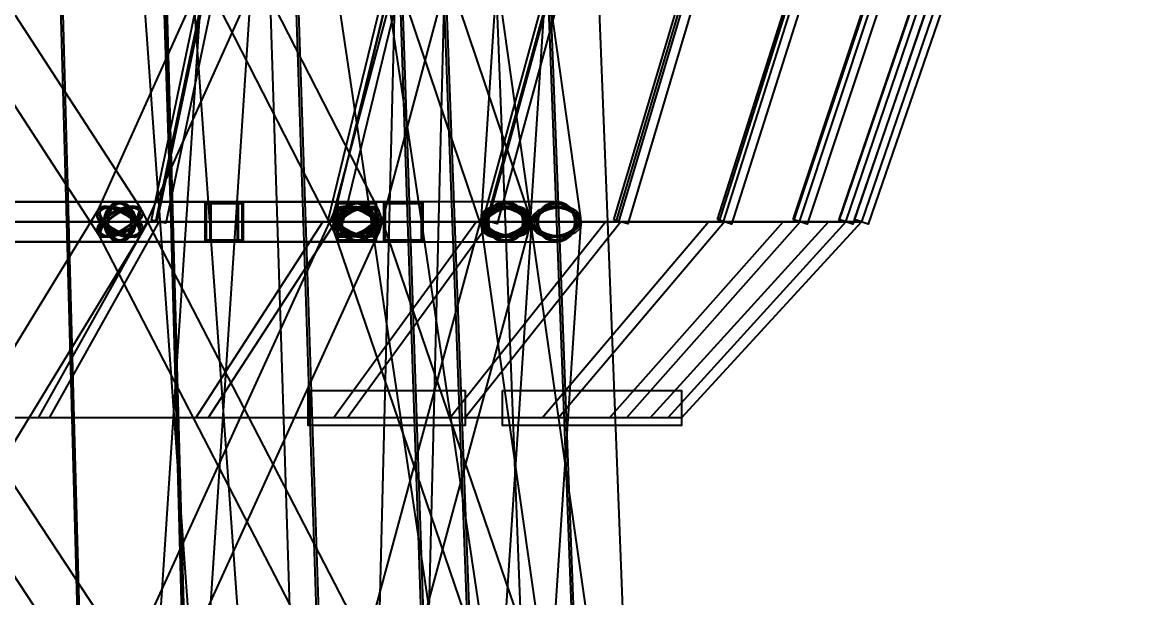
# Model space of a CAD drawing. Header units: millimetres. Extents: x -123812 to 252100, y -3000 to 639000.
# Drawn here: x 9768 to 21106, y 331163 to 337037 of the extents above; entities that cross this region are included whole.
import ezdxf

# ---------------------------------------------------------------- set-up
doc = ezdxf.new("R2010")
doc.units = ezdxf.units.MM
for name, color, linetype, lineweight in [('D-STR-DECK', 7, 'Continuous', 25), ('D-STR-DIM', 7, 'Continuous', 13), ('D-STR-STRC', 7, 'Continuous', 25)]:
    doc.layers.add(name, color=color, linetype=linetype, lineweight=lineweight)
doc.styles.add('OpenSansCondensed-Light', font='OpenSansCondensed-Light.ttf')
doc.styles.add('TOWER_UNICODE', font='Arial Unicode.ttf')
doc.dimstyles.new('EZDXF', dxfattribs={"dimtxt": 0.25, "dimasz": 0.175, "dimexe": 0.375, "dimexo": 0.125, "dimgap": 0.1, "dimtad": 1, "dimlfac": 100, "dimzin": 12, "dimdsep": 46, "dimtxsty": 'OpenSansCondensed-Light', "dimblk": 'ARCHTICK', "dimcen": 2.5, "dimazin": 3, "dimtfac": 0.5, "dimtmove": 2, "dimatfit": 3})

# ---------------------------------------------------------------- blocks, each defined once
blk = doc.blocks.new('_ARCHTICK')
at = {"color": 0, "linetype": 'BYBLOCK', "const_width": 0.15}
blk.add_lwpolyline([(-0.5, -0.5), (0.5, 0.5)], dxfattribs=at)

msp = doc.modelspace()

# ---------------------------------------------------------------- linework, layer by layer
at = {"layer": 'D-STR-DECK'}
for points in [[(11088.3, 335015.4), (15280.6, 355015.4), (15427.4, 354984.6), (11235.1, 334984.6)], [(11088.3, 335015.4), (15280.6, 355015.4), (15427.4, 354984.6), (11235.1, 334984.6)], [(12892, 335017.7), (17761.5, 355017.7), (17907.3, 354982.3), (13037.7, 334982.3)], [(12892, 335017.7), (17761.5, 355017.7), (17907.3, 354982.3), (13037.7, 334982.3)], [(14473.9, 335019.8), (19937.3, 355019.8), (20082, 354980.2), (14618.6, 334980.2)], [(14473.9, 335019.8), (19937.3, 355019.8), (20082, 354980.2), (14618.6, 334980.2)], [(15806.8, 335021.4), (21770.7, 355021.4), (21914.5, 354978.6), (15950.5, 334978.6)], [(15806.8, 335021.4), (21770.7, 355021.4), (21914.5, 354978.6), (15950.5, 334978.6)], [(16867.9, 335022.7), (23230.3, 355022.7), (23373.2, 354977.3), (17010.9, 334977.3)], [(16867.9, 335022.7), (23230.3, 355022.7), (23373.2, 354977.3), (17010.9, 334977.3)], [(17639.2, 335023.7), (24291.1, 355023.7), (24433.4, 354976.3), (17781.5, 334976.3)], [(17639.2, 335023.7), (24291.1, 355023.7), (24433.4, 354976.3), (17781.5, 334976.3)], [(18107.2, 335024.2), (24934.9, 355024.2), (25076.8, 354975.8), (18249.2, 334975.8)], [(18107.2, 335024.2), (24934.9, 355024.2), (25076.8, 354975.8), (18249.2, 334975.8)], [(18264.2, 335024.4), (25150.7, 355024.4), (25292.6, 354975.6), (18406, 334975.6)], [(9164.8, 335000), (9545.1, 337200), (11587.1, 337200), (11127.4, 335000)], [(9164.8, 335000), (9545.1, 337200), (11587.1, 337200), (11127.4, 335000)], [(11147.1, 335000), (11609.6, 337200), (13468.7, 337200), (12934.3, 335000)], [(11147.1, 335000), (11609.6, 337200), (13468.7, 337200), (12934.3, 335000)], [(12938.7, 335000), (13475.6, 337200), (15119.8, 337200), (14519.9, 335000)], [(12938.7, 335000), (13475.6, 337200), (15119.8, 337200), (14519.9, 335000)], [(14508.9, 335000), (15110.9, 337200), (16512.1, 337200), (15857, 335000)], [(14508.9, 335000), (15110.9, 337200), (16512.1, 337200), (15857, 335000)], [(15830.8, 335000), (16487.8, 337200), (17622, 337200), (16922.8, 335000)], [(15830.8, 335000), (16487.8, 337200), (17622, 337200), (16922.8, 335000)], [(16881.9, 335000), (17582.5, 337200), (18430.3, 337200), (17699.1, 335000)], [(16881.9, 335000), (17582.5, 337200), (18430.3, 337200), (17699.1, 335000)], [(17644.1, 335000), (18376.3, 337200), (18923.3, 337200), (18172.5, 335000)], [(17644.1, 335000), (18376.3, 337200), (18923.3, 337200), (18172.5, 335000)], [(18104.5, 335000), (18855.7, 337200), (19092.6, 337200), (18335, 335000)], [(18104.5, 335000), (18855.7, 337200), (19092.6, 337200), (18335, 335000)], [(8160, 333000), (9077.5, 335000), (11161.7, 335000), (10044.6, 333000)], [(8160, 333000), (9077.5, 335000), (11161.7, 335000), (10044.6, 333000)], [(9935, 333000), (11052.1, 335000), (12964.9, 335000), (11667.3, 333000)], [(9935, 333000), (11052.1, 335000), (12964.9, 335000), (11667.3, 333000)], [(11540, 333000), (12837.6, 335000), (14546.2, 335000), (13090.3, 333000)], [(11540, 333000), (12837.6, 335000), (14546.2, 335000), (13090.3, 333000)], [(12947.5, 333000), (14403.4, 335000), (15878.7, 335000), (14289.4, 333000)], [(12947.5, 333000), (14403.4, 335000), (15878.7, 335000), (14289.4, 333000)], [(14133.5, 333000), (15722.8, 335000), (16939.4, 335000), (15244, 333000)], [(14133.5, 333000), (15722.8, 335000), (16939.4, 335000), (15244, 333000)], [(15077.7, 333000), (16773.1, 335000), (17710.3, 335000), (15937.8, 333000)], [(15077.7, 333000), (16773.1, 335000), (17710.3, 335000), (15937.8, 333000)], [(15763.9, 333000), (17536.5, 335000), (18178.2, 335000), (16358.8, 333000)], [(15763.9, 333000), (17536.5, 335000), (18178.2, 335000), (16358.8, 333000)], [(16180.4, 333000), (17999.8, 335000), (18335.1, 335000), (16500, 333000)], [(16180.4, 333000), (17999.8, 335000), (18335.1, 335000), (16500, 333000)], [(12687.5, 333280), (14289.4, 333280), (14289.4, 332920), (12687.5, 332920)], [(12706.9, 333280), (14289.4, 333280), (14289.4, 332920), (12706.9, 332920)], [(14672.7, 333280), (16500, 333280), (16500, 332920), (14672.7, 332920)]]:
    msp.add_lwpolyline(points, close=True, dxfattribs=at)
at = {"layer": 'D-STR-STRC'}
for points in [[(12400.5, 325017.9), (10604.6, 350017.9), (10596, 350026), (10570.7, 350032.3), (10530.4, 350036.4), (10477.9, 350038.1), (10416.8, 350037.1), (10351.3, 350033.6), (10285.7, 350027.8), (10224.6, 350020.2), (10172.1, 350011.1), (10131.8, 350001.3), (10106.5, 349991.4), (10097.9, 349982.1), (11893.8, 324982.1)], [(11292.2, 324983.7), (12931.1, 349983.7), (12922.5, 349994), (12897.2, 350004.6), (12856.9, 350014.9), (12804.4, 350024.2), (12743.3, 350031.9), (12677.6, 350037.4), (12612, 350040.3), (12550.9, 350040.5), (12498.4, 350037.9), (12458.1, 350032.8), (12432.8, 350025.4), (12424.2, 350016.3), (10785.3, 325016.3)], [(15330.4, 325037.1), (11604.9, 350037.1), (11596.3, 350042.4), (11571.2, 350044.8), (11531.3, 350044.2), (11479.2, 350040.5), (11418.6, 350034.1), (11353.6, 350025.4), (11288.6, 350015), (11228, 350003.5), (11176, 349991.8), (11136, 349980.6), (11110.9, 349970.8), (11102.4, 349962.9), (14827.9, 324962.9)], [(13773.5, 324993.9), (14394, 349993.9), (14385.4, 350004.5), (14360, 350014.8), (14319.6, 350024.1), (14267, 350031.8), (14205.8, 350037.3), (14140.1, 350040.3), (14074.4, 350040.5), (14013.1, 350038), (13960.5, 350032.8), (13920.2, 350025.5), (13894.8, 350016.4), (13886.2, 350006.1), (13265.7, 325006.1)], [(7299.7, 339863.6), (10549.6, 334863.6), (10568.1, 334847.8), (10599.9, 334842.5), (10642.9, 334847.8), (10694.2, 334863.6), (10750.2, 334888.6), (10807.1, 334921.2), (10861, 334959.2), (10908.4, 335000), (10945.8, 335040.8), (10970.9, 335078.8), (10981.8, 335111.4), (10977.9, 335136.4), (7728.1, 340136.4)], [(10398.1, 339888.6), (12954.7, 334888.6), (12974.4, 334863.6), (13008.2, 334847.8), (13054, 334842.5), (13108.5, 334847.8), (13168.1, 334863.6), (13228.7, 334888.6), (13286.2, 334921.2), (13336.6, 334959.2), (13376.6, 335000), (13403.3, 335040.8), (13415, 335078.8), (13410.9, 335111.4), (10854.3, 340111.4)], [(12786.6, 340111.4), (10535.9, 335111.4), (10526.2, 335078.8), (10532.7, 335040.8), (10554.9, 335000), (10591.4, 334959.2), (10639.6, 334921.2), (10696.3, 334888.6), (10757.6, 334863.6), (10819.3, 334847.8), (10877.2, 334842.5), (10927.4, 334847.8), (10966.4, 334863.6), (10991.6, 334888.6), (13242.3, 339888.6)], [(12773, 339921.2), (14462.1, 334921.2), (14481, 334888.6), (14515, 334863.6), (14561.9, 334847.8), (14618.4, 334842.5), (14680.7, 334847.8), (14744.6, 334863.6), (14805.7, 334888.6), (14859.8, 334921.2), (14903.3, 334959.2), (14933.2, 335000), (14947.4, 335040.8), (14945, 335078.8), (13255.9, 340078.8)], [(14275, 340078.8), (12942.2, 335078.8), (12934.5, 335040.8), (12943.7, 335000), (12969.2, 334959.2), (13009.3, 334921.2), (13061.2, 334888.6), (13121.4, 334863.6), (13185.8, 334847.8), (13250, 334842.5), (13309.6, 334847.8), (13360.6, 334863.6), (13399.4, 334888.6), (13423.5, 334921.2), (14756.4, 339921.2)], [(14265.1, 339959.2), (14971.6, 334959.2), (14988, 334921.2), (15020.3, 334888.6), (15066.4, 334863.6), (15123.1, 334847.8), (15186.6, 334842.5), (15252.5, 334847.8), (15316.3, 334863.6), (15373.8, 334888.6), (15420.8, 334921.2), (15454.4, 334959.2), (15472.1, 335000), (15472.8, 335040.8), (14766.3, 340040.8)], [(14774.6, 340000), (14450.4, 335000), (14463.2, 334959.2), (14492.5, 334921.2), (14536.1, 334888.6), (14591.1, 334863.6), (14653.8, 334847.8), (14719.9, 334842.5), (14784.8, 334847.8), (14844.3, 334863.6), (14894.1, 334888.6), (14930.9, 334921.2), (14952.3, 334959.2), (14956.7, 335000), (15280.9, 340000)], [(7611.1, 334796.8), (10763.7, 334796.8), (10795.8, 334803.7), (10825.6, 334824), (10851.2, 334856.3), (10870.9, 334898.4), (10883.2, 334947.4), (10887.4, 335000), (10883.2, 335052.6), (10870.9, 335101.6), (10851.2, 335143.7), (10825.6, 335176), (10795.8, 335196.3), (10763.7, 335203.2), (7611.1, 335203.2)], [(7611.1, 334796.8), (10763.7, 334796.8), (10795.8, 334803.7), (10825.6, 334824), (10851.2, 334856.3), (10870.9, 334898.4), (10883.2, 334947.4), (10887.4, 335000), (10883.2, 335052.6), (10870.9, 335101.6), (10851.2, 335143.7), (10825.6, 335176), (10795.8, 335196.3), (10763.7, 335203.2), (7611.1, 335203.2)], [(11114.7, 330137.5), (7824.6, 335137.5), (7805.9, 335153.4), (7774, 335158.8), (7731, 335153.4), (7679.8, 335137.5), (7624, 335112.3), (7567.2, 335079.4), (7513.5, 335041.1), (7466.4, 335000), (7429.1, 334958.9), (7404.3, 334920.6), (7393.6, 334887.7), (7397.6, 334862.5), (10687.8, 329862.5)], [(7921.4, 329862.5), (10976.8, 334862.5), (10986.8, 334887.7), (10981.5, 334920.6), (10961.5, 334958.9), (10927.9, 335000), (10883.1, 335041.1), (10830.2, 335079.4), (10772.8, 335112.3), (10714.8, 335137.5), (10660.1, 335153.4), (10612.4, 335158.8), (10575.1, 335153.4), (10550.6, 335137.5), (7495.2, 330137.5)], [(13578.9, 330112.3), (10991.4, 335112.3), (10971.6, 335137.5), (10937.7, 335153.4), (10891.9, 335158.8), (10837.3, 335153.4), (10777.8, 335137.5), (10717.3, 335112.3), (10659.9, 335079.4), (10609.7, 335041.1), (10569.9, 335000), (10543.3, 334958.9), (10531.8, 334920.6), (10536.1, 334887.7), (13123.6, 329887.7)], [(11128.7, 329887.7), (13410.3, 334887.7), (13420.1, 334920.6), (13413.7, 334958.9), (13391.6, 335000), (13355.2, 335041.1), (13307.1, 335079.4), (13250.5, 335112.3), (13189.3, 335137.5), (13127.7, 335153.4), (13069.8, 335158.8), (13019.7, 335153.4), (12980.6, 335137.5), (12955.4, 335112.3), (10673.7, 330112.3)], [(15132.6, 330079.4), (13424.1, 335079.4), (13405.1, 335112.3), (13371, 335137.5), (13324, 335153.4), (13267.4, 335158.8), (13205.1, 335153.4), (13141.2, 335137.5), (13080.2, 335112.3), (13026.2, 335079.4), (12982.8, 335041.1), (12953.1, 335000), (12939, 334958.9), (12941.6, 334920.6), (14650.1, 329920.6)], [(13591.8, 329920.6), (14944.1, 334920.6), (14951.8, 334958.9), (14942.6, 335000), (14917.1, 335041.1), (14877.1, 335079.4), (14825.2, 335112.3), (14765.1, 335137.5), (14700.7, 335153.4), (14636.6, 335158.8), (14577, 335153.4), (14526, 335137.5), (14487.1, 335112.3), (14463, 335079.4), (13110.7, 330079.4)], [(15667.2, 330041.1), (14954.1, 335041.1), (14937.6, 335079.4), (14905.2, 335112.3), (14859.1, 335137.5), (14802.3, 335153.4), (14738.9, 335158.8), (14673, 335153.4), (14609.2, 335137.5), (14551.8, 335112.3), (14504.7, 335079.4), (14471.3, 335041.1), (14453.6, 335000), (14453, 334958.9), (15166.1, 329958.9)], [(15144.5, 330000), (15475.4, 335000), (15462.5, 335041.1), (15433.2, 335079.4), (15389.6, 335112.3), (15334.6, 335137.5), (15271.9, 335153.4), (15205.8, 335158.8), (15140.9, 335153.4), (15081.5, 335137.5), (15031.6, 335112.3), (14994.8, 335079.4), (14973.5, 335041.1), (14969.1, 335000), (14638.2, 330000)]]:
    msp.add_lwpolyline(points, dxfattribs=at)
for points in [[(10082, 340000), (10218.4, 335000), (11309.1, 335000), (11170.5, 340000)], [(10103.5, 340000), (10240.5, 335000), (11287, 335000), (11149, 340000)], [(11126.8, 340000), (11284.4, 335000), (12375.1, 335000), (12215.3, 340000)], [(12470.2, 340000), (12637.4, 335000), (13728.2, 335000), (13558.7, 340000)], [(12491.7, 340000), (12659.6, 335000), (13706.1, 335000), (13537.2, 340000)], [(13971.5, 340000), (14158.2, 335000), (15248.9, 335000), (15059.9, 340000)], [(13993, 340000), (14180.3, 335000), (15226.8, 335000), (15038.5, 340000)], [(14505, 340000), (14699, 335000), (15745.4, 335000), (15550.5, 340000)], [(6688.5, 334800), (11971.2, 334800), (11971.2, 335200), (6688.5, 335200)], [(6688.5, 334800), (11971.2, 334800), (11971.2, 335200), (6688.5, 335200)], [(10602.5, 335000), (10608, 334947.4), (10624.1, 334898.4), (10649.7, 334856.3), (10683.1, 334824), (10722, 334803.7), (10763.7, 334796.8), (13182.8, 334796.8), (13224.6, 334803.7), (13263.4, 334824), (13296.8, 334856.3), (13322.4, 334898.4), (13338.5, 334947.4), (13344, 335000), (13338.5, 335052.6), (13322.4, 335101.6), (13296.8, 335143.7), (13263.4, 335176), (13224.6, 335196.3), (13182.8, 335203.2), (10763.7, 335203.2), (10722, 335196.3), (10683.1, 335176), (10649.7, 335143.7), (10624.1, 335101.6), (10608, 335052.6)], [(10924.9, 335000), (10919.5, 334947.4), (10903.3, 334898.4), (10877.7, 334856.3), (10844.3, 334824), (10805.5, 334803.7), (10763.7, 334796.8), (10722, 334803.7), (10683.1, 334824), (10649.7, 334856.3), (10624.1, 334898.4), (10608, 334947.4), (10602.5, 335000), (10608, 335052.6), (10624.1, 335101.6), (10649.7, 335143.7), (10683.1, 335176), (10722, 335196.3), (10763.7, 335203.2), (10805.5, 335196.3), (10844.3, 335176), (10877.7, 335143.7), (10903.3, 335101.6), (10919.5, 335052.6)], [(10602.5, 335000), (10608, 334947.4), (10624.1, 334898.4), (10649.7, 334856.3), (10683.1, 334824), (10722, 334803.7), (10763.7, 334796.8), (13182.8, 334796.8), (13224.6, 334803.7), (13263.4, 334824), (13296.8, 334856.3), (13322.4, 334898.4), (13338.5, 334947.4), (13344, 335000), (13338.5, 335052.6), (13322.4, 335101.6), (13296.8, 335143.7), (13263.4, 335176), (13224.6, 335196.3), (13182.8, 335203.2), (10763.7, 335203.2), (10722, 335196.3), (10683.1, 335176), (10649.7, 335143.7), (10624.1, 335101.6), (10608, 335052.6)], [(10924.9, 335000), (10919.5, 334947.4), (10903.3, 334898.4), (10877.7, 334856.3), (10844.3, 334824), (10805.5, 334803.7), (10763.7, 334796.8), (10722, 334803.7), (10683.1, 334824), (10649.7, 334856.3), (10624.1, 334898.4), (10608, 334947.4), (10602.5, 335000), (10608, 335052.6), (10624.1, 335101.6), (10649.7, 335143.7), (10683.1, 335176), (10722, 335196.3), (10763.7, 335203.2), (10805.5, 335196.3), (10844.3, 335176), (10877.7, 335143.7), (10903.3, 335101.6), (10919.5, 335052.6)], [(10912.3, 335000), (10907.2, 334951.5), (10892.4, 334906.4), (10868.8, 334867.6), (10838, 334837.9), (10802.2, 334819.2), (10763.7, 334812.8), (10725.3, 334819.2), (10689.5, 334837.9), (10658.7, 334867.6), (10635.1, 334906.4), (10620.3, 334951.5), (10615.2, 335000), (10620.3, 335048.5), (10635.1, 335093.6), (10658.7, 335132.4), (10689.5, 335162.1), (10725.3, 335180.8), (10763.7, 335187.2), (10802.2, 335180.8), (10838, 335162.1), (10868.8, 335132.4), (10892.4, 335093.6), (10907.2, 335048.5)], [(10912.3, 335000), (10907.2, 334951.5), (10892.4, 334906.4), (10868.8, 334867.6), (10838, 334837.9), (10802.2, 334819.2), (10763.7, 334812.8), (10725.3, 334819.2), (10689.5, 334837.9), (10658.7, 334867.6), (10635.1, 334906.4), (10620.3, 334951.5), (10615.2, 335000), (10620.3, 335048.5), (10635.1, 335093.6), (10658.7, 335132.4), (10689.5, 335162.1), (10725.3, 335180.8), (10763.7, 335187.2), (10802.2, 335180.8), (10838, 335162.1), (10868.8, 335132.4), (10892.4, 335093.6), (10907.2, 335048.5)], [(10887.4, 335000), (10883.2, 334947.4), (10870.9, 334898.4), (10851.2, 334856.3), (10825.6, 334824), (10795.8, 334803.7), (10763.7, 334796.8), (10731.7, 334803.7), (10701.9, 334824), (10676.3, 334856.3), (10656.6, 334898.4), (10644.3, 334947.4), (10640, 335000), (10644.3, 335052.6), (10656.6, 335101.6), (10676.3, 335143.7), (10701.9, 335176), (10731.7, 335196.3), (10763.7, 335203.2), (10795.8, 335196.3), (10825.6, 335176), (10851.2, 335143.7), (10870.9, 335101.6), (10883.2, 335052.6)], [(10887.4, 335000), (10883.2, 334947.4), (10870.9, 334898.4), (10851.2, 334856.3), (10825.6, 334824), (10795.8, 334803.7), (10763.7, 334796.8), (10731.7, 334803.7), (10701.9, 334824), (10676.3, 334856.3), (10656.6, 334898.4), (10644.3, 334947.4), (10640, 335000), (10644.3, 335052.6), (10656.6, 335101.6), (10676.3, 335143.7), (10701.9, 335176), (10731.7, 335196.3), (10763.7, 335203.2), (10795.8, 335196.3), (10825.6, 335176), (10851.2, 335143.7), (10870.9, 335101.6), (10883.2, 335052.6)], [(10877.7, 335000), (10873.8, 334951.5), (10862.4, 334906.4), (10844.3, 334867.6), (10820.7, 334837.9), (10793.2, 334819.2), (10763.7, 334812.8), (10734.2, 334819.2), (10706.8, 334837.9), (10683.2, 334867.6), (10665, 334906.4), (10653.7, 334951.5), (10649.8, 335000), (10653.7, 335048.5), (10665, 335093.6), (10683.2, 335132.4), (10706.8, 335162.1), (10734.2, 335180.8), (10763.7, 335187.2), (10793.2, 335180.8), (10820.7, 335162.1), (10844.3, 335132.4), (10862.4, 335093.6), (10873.8, 335048.5)], [(10877.7, 335000), (10873.8, 334951.5), (10862.4, 334906.4), (10844.3, 334867.6), (10820.7, 334837.9), (10793.2, 334819.2), (10763.7, 334812.8), (10734.2, 334819.2), (10706.8, 334837.9), (10683.2, 334867.6), (10665, 334906.4), (10653.7, 334951.5), (10649.8, 335000), (10653.7, 335048.5), (10665, 335093.6), (10683.2, 335132.4), (10706.8, 335162.1), (10734.2, 335180.8), (10763.7, 335187.2), (10793.2, 335180.8), (10820.7, 335162.1), (10844.3, 335132.4), (10862.4, 335093.6), (10873.8, 335048.5)], [(11636.6, 334800), (13853, 334800), (13853, 335200), (11636.6, 335200)], [(11636.6, 335200), (12022.9, 335200), (12022.9, 334800), (11636.6, 334800)], [(11636.6, 334800), (13853, 334800), (13853, 335200), (11636.6, 335200)], [(11636.6, 335200), (12022.9, 335200), (12022.9, 334800), (11636.6, 334800)], [(11648.1, 335188), (12011.3, 335188), (12011.3, 334812), (11648.1, 334812)], [(11648.1, 335188), (12011.3, 335188), (12011.3, 334812), (11648.1, 334812)], [(11688.3, 335200), (11971.2, 335200), (11971.2, 334800), (11688.3, 334800)], [(11688.3, 335200), (11971.2, 335200), (11971.2, 334800), (11688.3, 334800)], [(11696.8, 335188), (11962.7, 335188), (11962.7, 334812), (11696.8, 334812)], [(11696.8, 335188), (11962.7, 335188), (11962.7, 334812), (11696.8, 334812)], [(12983.2, 334800), (13859.4, 334800), (13859.4, 335200), (12983.2, 335200)], [(12983.2, 335200), (13382.4, 335200), (13382.4, 334800), (12983.2, 334800)], [(12995.1, 335000), (13001.5, 334947.4), (13020.3, 334898.4), (13050.1, 334856.3), (13089, 334824), (13134.2, 334803.7), (13182.8, 334796.8), (14703.5, 334796.8), (14752.1, 334803.7), (14797.4, 334824), (14836.3, 334856.3), (14866.1, 334898.4), (14884.9, 334947.4), (14891.3, 335000), (14884.9, 335052.6), (14866.1, 335101.6), (14836.3, 335143.7), (14797.4, 335176), (14752.1, 335196.3), (14703.5, 335203.2), (13182.8, 335203.2), (13134.2, 335196.3), (13089, 335176), (13050.1, 335143.7), (13020.3, 335101.6), (13001.5, 335052.6)], [(13370.6, 335000), (13364.2, 334947.4), (13345.4, 334898.4), (13315.6, 334856.3), (13276.7, 334824), (13231.4, 334803.7), (13182.8, 334796.8), (13134.2, 334803.7), (13089, 334824), (13050.1, 334856.3), (13020.3, 334898.4), (13001.5, 334947.4), (12995.1, 335000), (13001.5, 335052.6), (13020.3, 335101.6), (13050.1, 335143.7), (13089, 335176), (13134.2, 335196.3), (13182.8, 335203.2), (13231.4, 335196.3), (13276.7, 335176), (13315.6, 335143.7), (13345.4, 335101.6), (13364.2, 335052.6)], [(12995.1, 335000), (13001.5, 334947.4), (13020.3, 334898.4), (13050.1, 334856.3), (13089, 334824), (13134.2, 334803.7), (13182.8, 334796.8), (14703.5, 334796.8), (14752.1, 334803.7), (14797.4, 334824), (14836.3, 334856.3), (14866.1, 334898.4), (14884.9, 334947.4), (14891.3, 335000), (14884.9, 335052.6), (14866.1, 335101.6), (14836.3, 335143.7), (14797.4, 335176), (14752.1, 335196.3), (14703.5, 335203.2), (13182.8, 335203.2), (13134.2, 335196.3), (13089, 335176), (13050.1, 335143.7), (13020.3, 335101.6), (13001.5, 335052.6)], [(13370.6, 335000), (13364.2, 334947.4), (13345.4, 334898.4), (13315.6, 334856.3), (13276.7, 334824), (13231.4, 334803.7), (13182.8, 334796.8), (13134.2, 334803.7), (13089, 334824), (13050.1, 334856.3), (13020.3, 334898.4), (13001.5, 334947.4), (12995.1, 335000), (13001.5, 335052.6), (13020.3, 335101.6), (13050.1, 335143.7), (13089, 335176), (13134.2, 335196.3), (13182.8, 335203.2), (13231.4, 335196.3), (13276.7, 335176), (13315.6, 335143.7), (13345.4, 335101.6), (13364.2, 335052.6)], [(12995.2, 335188), (13370.5, 335188), (13370.5, 334812), (12995.2, 334812)], [(13355.8, 335000), (13349.9, 334951.5), (13332.6, 334906.4), (13305.1, 334867.6), (13269.3, 334837.9), (13227.6, 334819.2), (13182.8, 334812.8), (13138.1, 334819.2), (13096.4, 334837.9), (13060.5, 334867.6), (13033.1, 334906.4), (13015.8, 334951.5), (13009.9, 335000), (13015.8, 335048.5), (13033.1, 335093.6), (13060.5, 335132.4), (13096.4, 335162.1), (13138.1, 335180.8), (13182.8, 335187.2), (13227.6, 335180.8), (13269.3, 335162.1), (13305.1, 335132.4), (13332.6, 335093.6), (13349.9, 335048.5)], [(13355.8, 335000), (13349.9, 334951.5), (13332.6, 334906.4), (13305.1, 334867.6), (13269.3, 334837.9), (13227.6, 334819.2), (13182.8, 334812.8), (13138.1, 334819.2), (13096.4, 334837.9), (13060.5, 334867.6), (13033.1, 334906.4), (13015.8, 334951.5), (13009.9, 335000), (13015.8, 335048.5), (13033.1, 335093.6), (13060.5, 335132.4), (13096.4, 335162.1), (13138.1, 335180.8), (13182.8, 335187.2), (13227.6, 335180.8), (13269.3, 335162.1), (13305.1, 335132.4), (13332.6, 335093.6), (13349.9, 335048.5)], [(13344, 335000), (13338.5, 334947.4), (13322.4, 334898.4), (13296.8, 334856.3), (13263.4, 334824), (13224.6, 334803.7), (13182.8, 334796.8), (13141.1, 334803.7), (13102.2, 334824), (13068.8, 334856.3), (13043.2, 334898.4), (13027.1, 334947.4), (13021.6, 335000), (13027.1, 335052.6), (13043.2, 335101.6), (13068.8, 335143.7), (13102.2, 335176), (13141.1, 335196.3), (13182.8, 335203.2), (13224.6, 335196.3), (13263.4, 335176), (13296.8, 335143.7), (13322.4, 335101.6), (13338.5, 335052.6)], [(13344, 335000), (13338.5, 334947.4), (13322.4, 334898.4), (13296.8, 334856.3), (13263.4, 334824), (13224.6, 334803.7), (13182.8, 334796.8), (13141.1, 334803.7), (13102.2, 334824), (13068.8, 334856.3), (13043.2, 334898.4), (13027.1, 334947.4), (13021.6, 335000), (13027.1, 335052.6), (13043.2, 335101.6), (13068.8, 335143.7), (13102.2, 335176), (13141.1, 335196.3), (13182.8, 335203.2), (13224.6, 335196.3), (13263.4, 335176), (13296.8, 335143.7), (13322.4, 335101.6), (13338.5, 335052.6)], [(13331.3, 335000), (13326.3, 334951.5), (13311.4, 334906.4), (13287.8, 334867.6), (13257.1, 334837.9), (13221.3, 334819.2), (13182.8, 334812.8), (13144.4, 334819.2), (13108.6, 334837.9), (13077.8, 334867.6), (13054.2, 334906.4), (13039.4, 334951.5), (13034.3, 335000), (13039.4, 335048.5), (13054.2, 335093.6), (13077.8, 335132.4), (13108.6, 335162.1), (13144.4, 335180.8), (13182.8, 335187.2), (13221.3, 335180.8), (13257.1, 335162.1), (13287.8, 335132.4), (13311.4, 335093.6), (13326.3, 335048.5)], [(13331.3, 335000), (13326.3, 334951.5), (13311.4, 334906.4), (13287.8, 334867.6), (13257.1, 334837.9), (13221.3, 334819.2), (13182.8, 334812.8), (13144.4, 334819.2), (13108.6, 334837.9), (13077.8, 334867.6), (13054.2, 334906.4), (13039.4, 334951.5), (13034.3, 335000), (13039.4, 335048.5), (13054.2, 335093.6), (13077.8, 335132.4), (13108.6, 335162.1), (13144.4, 335180.8), (13182.8, 335187.2), (13221.3, 335180.8), (13257.1, 335162.1), (13287.8, 335132.4), (13311.4, 335093.6), (13326.3, 335048.5)], [(13460.2, 335200), (13859.4, 335200), (13859.4, 334800), (13460.2, 334800)], [(13466.6, 335200), (13853, 335200), (13853, 334800), (13466.6, 334800)], [(13466.6, 335200), (13853, 335200), (13853, 334800), (13466.6, 334800)], [(13472.2, 335188), (13847.4, 335188), (13847.4, 334812), (13472.2, 334812)], [(13478.2, 335188), (13841.4, 335188), (13841.4, 334812), (13478.2, 334812)], [(13478.2, 335188), (13841.4, 335188), (13841.4, 334812), (13478.2, 334812)], [(14502.1, 335000), (14508.9, 334947.4), (14529.1, 334898.4), (14561.1, 334856.3), (14602.8, 334824), (14651.4, 334803.7), (14703.5, 334796.8), (15222.2, 334796.8), (15274.4, 334803.7), (15323, 334824), (15364.7, 334856.3), (15396.7, 334898.4), (15416.8, 334947.4), (15423.7, 335000), (15416.8, 335052.6), (15396.7, 335101.6), (15364.7, 335143.7), (15323, 335176), (15274.4, 335196.3), (15222.2, 335203.2), (14703.5, 335203.2), (14651.4, 335196.3), (14602.8, 335176), (14561.1, 335143.7), (14529.1, 335101.6), (14508.9, 335052.6)], [(14905, 335000), (14898.1, 334947.4), (14878, 334898.4), (14846, 334856.3), (14804.3, 334824), (14755.7, 334803.7), (14703.5, 334796.8), (14651.4, 334803.7), (14602.8, 334824), (14561.1, 334856.3), (14529.1, 334898.4), (14508.9, 334947.4), (14502.1, 335000), (14508.9, 335052.6), (14529.1, 335101.6), (14561.1, 335143.7), (14602.8, 335176), (14651.4, 335196.3), (14703.5, 335203.2), (14755.7, 335196.3), (14804.3, 335176), (14846, 335143.7), (14878, 335101.6), (14898.1, 335052.6)], [(14502.1, 335000), (14508.9, 334947.4), (14529.1, 334898.4), (14561.1, 334856.3), (14602.8, 334824), (14651.4, 334803.7), (14703.5, 334796.8), (15222.2, 334796.8), (15274.4, 334803.7), (15323, 334824), (15364.7, 334856.3), (15396.7, 334898.4), (15416.8, 334947.4), (15423.7, 335000), (15416.8, 335052.6), (15396.7, 335101.6), (15364.7, 335143.7), (15323, 335176), (15274.4, 335196.3), (15222.2, 335203.2), (14703.5, 335203.2), (14651.4, 335196.3), (14602.8, 335176), (14561.1, 335143.7), (14529.1, 335101.6), (14508.9, 335052.6)], [(14905, 335000), (14898.1, 334947.4), (14878, 334898.4), (14846, 334856.3), (14804.3, 334824), (14755.7, 334803.7), (14703.5, 334796.8), (14651.4, 334803.7), (14602.8, 334824), (14561.1, 334856.3), (14529.1, 334898.4), (14508.9, 334947.4), (14502.1, 335000), (14508.9, 335052.6), (14529.1, 335101.6), (14561.1, 335143.7), (14602.8, 335176), (14651.4, 335196.3), (14703.5, 335203.2), (14755.7, 335196.3), (14804.3, 335176), (14846, 335143.7), (14878, 335101.6), (14898.1, 335052.6)], [(14891.3, 335000), (14884.9, 334947.4), (14866.1, 334898.4), (14836.3, 334856.3), (14797.4, 334824), (14752.1, 334803.7), (14703.5, 334796.8), (14654.9, 334803.7), (14609.7, 334824), (14570.8, 334856.3), (14541, 334898.4), (14522.2, 334947.4), (14515.8, 335000), (14522.2, 335052.6), (14541, 335101.6), (14570.8, 335143.7), (14609.7, 335176), (14654.9, 335196.3), (14703.5, 335203.2), (14752.1, 335196.3), (14797.4, 335176), (14836.3, 335143.7), (14866.1, 335101.6), (14884.9, 335052.6)], [(14891.3, 335000), (14884.9, 334947.4), (14866.1, 334898.4), (14836.3, 334856.3), (14797.4, 334824), (14752.1, 334803.7), (14703.5, 334796.8), (14654.9, 334803.7), (14609.7, 334824), (14570.8, 334856.3), (14541, 334898.4), (14522.2, 334947.4), (14515.8, 335000), (14522.2, 335052.6), (14541, 335101.6), (14570.8, 335143.7), (14609.7, 335176), (14654.9, 335196.3), (14703.5, 335203.2), (14752.1, 335196.3), (14797.4, 335176), (14836.3, 335143.7), (14866.1, 335101.6), (14884.9, 335052.6)], [(14889.1, 335000), (14882.8, 334951.5), (14864.3, 334906.4), (14834.8, 334867.6), (14796.3, 334837.9), (14751.6, 334819.2), (14703.5, 334812.8), (14655.5, 334819.2), (14610.7, 334837.9), (14572.3, 334867.6), (14542.8, 334906.4), (14524.3, 334951.5), (14517.9, 335000), (14524.3, 335048.5), (14542.8, 335093.6), (14572.3, 335132.4), (14610.7, 335162.1), (14655.5, 335180.8), (14703.5, 335187.2), (14751.6, 335180.8), (14796.3, 335162.1), (14834.8, 335132.4), (14864.3, 335093.6), (14882.8, 335048.5)], [(14889.1, 335000), (14882.8, 334951.5), (14864.3, 334906.4), (14834.8, 334867.6), (14796.3, 334837.9), (14751.6, 334819.2), (14703.5, 334812.8), (14655.5, 334819.2), (14610.7, 334837.9), (14572.3, 334867.6), (14542.8, 334906.4), (14524.3, 334951.5), (14517.9, 335000), (14524.3, 335048.5), (14542.8, 335093.6), (14572.3, 335132.4), (14610.7, 335162.1), (14655.5, 335180.8), (14703.5, 335187.2), (14751.6, 335180.8), (14796.3, 335162.1), (14834.8, 335132.4), (14864.3, 335093.6), (14882.8, 335048.5)], [(14876.5, 335000), (14870.6, 334951.5), (14853.3, 334906.4), (14825.8, 334867.6), (14790, 334837.9), (14748.3, 334819.2), (14703.5, 334812.8), (14658.8, 334819.2), (14617.1, 334837.9), (14581.2, 334867.6), (14553.8, 334906.4), (14536.5, 334951.5), (14530.6, 335000), (14536.5, 335048.5), (14553.8, 335093.6), (14581.2, 335132.4), (14617.1, 335162.1), (14658.8, 335180.8), (14703.5, 335187.2), (14748.3, 335180.8), (14790, 335162.1), (14825.8, 335132.4), (14853.3, 335093.6), (14870.6, 335048.5)], [(14876.5, 335000), (14870.6, 334951.5), (14853.3, 334906.4), (14825.8, 334867.6), (14790, 334837.9), (14748.3, 334819.2), (14703.5, 334812.8), (14658.8, 334819.2), (14617.1, 334837.9), (14581.2, 334867.6), (14553.8, 334906.4), (14536.5, 334951.5), (14530.6, 335000), (14536.5, 335048.5), (14553.8, 335093.6), (14581.2, 335132.4), (14617.1, 335162.1), (14658.8, 335180.8), (14703.5, 335187.2), (14748.3, 335180.8), (14790, 335162.1), (14825.8, 335132.4), (14853.3, 335093.6), (14870.6, 335048.5)], [(15423.7, 335000), (15416.8, 334947.4), (15396.7, 334898.4), (15364.7, 334856.3), (15323, 334824), (15274.4, 334803.7), (15222.2, 334796.8), (15170.1, 334803.7), (15121.5, 334824), (15079.8, 334856.3), (15047.8, 334898.4), (15027.6, 334947.4), (15020.8, 335000), (15027.6, 335052.6), (15047.8, 335101.6), (15079.8, 335143.7), (15121.5, 335176), (15170.1, 335196.3), (15222.2, 335203.2), (15274.4, 335196.3), (15323, 335176), (15364.7, 335143.7), (15396.7, 335101.6), (15416.8, 335052.6)], [(15423.7, 335000), (15416.8, 334947.4), (15396.7, 334898.4), (15364.7, 334856.3), (15323, 334824), (15274.4, 334803.7), (15222.2, 334796.8), (15170.1, 334803.7), (15121.5, 334824), (15079.8, 334856.3), (15047.8, 334898.4), (15027.6, 334947.4), (15020.8, 335000), (15027.6, 335052.6), (15047.8, 335101.6), (15079.8, 335143.7), (15121.5, 335176), (15170.1, 335196.3), (15222.2, 335203.2), (15274.4, 335196.3), (15323, 335176), (15364.7, 335143.7), (15396.7, 335101.6), (15416.8, 335052.6)], [(15407.8, 335000), (15401.5, 334951.5), (15383, 334906.4), (15353.5, 334867.6), (15315, 334837.9), (15270.3, 334819.2), (15222.2, 334812.8), (15174.2, 334819.2), (15129.4, 334837.9), (15091, 334867.6), (15061.5, 334906.4), (15042.9, 334951.5), (15036.6, 335000), (15042.9, 335048.5), (15061.5, 335093.6), (15091, 335132.4), (15129.4, 335162.1), (15174.2, 335180.8), (15222.2, 335187.2), (15270.3, 335180.8), (15315, 335162.1), (15353.5, 335132.4), (15383, 335093.6), (15401.5, 335048.5)], [(15407.8, 335000), (15401.5, 334951.5), (15383, 334906.4), (15353.5, 334867.6), (15315, 334837.9), (15270.3, 334819.2), (15222.2, 334812.8), (15174.2, 334819.2), (15129.4, 334837.9), (15091, 334867.6), (15061.5, 334906.4), (15042.9, 334951.5), (15036.6, 335000), (15042.9, 335048.5), (15061.5, 335093.6), (15091, 335132.4), (15129.4, 335162.1), (15174.2, 335180.8), (15222.2, 335187.2), (15270.3, 335180.8), (15315, 335162.1), (15353.5, 335132.4), (15383, 335093.6), (15401.5, 335048.5)], [(10554.9, 335000), (10591.4, 334959.2), (10639.6, 334921.2), (10696.3, 334888.6), (10757.6, 334863.6), (10819.3, 334847.8), (10877.2, 334842.5), (10927.4, 334847.8), (10966.4, 334863.6), (10991.6, 334888.6), (11001.3, 334921.2), (10994.8, 334959.2), (10972.5, 335000), (10936.1, 335040.8), (10887.9, 335078.8), (10831.2, 335111.4), (10769.9, 335136.4), (10708.2, 335152.2), (10650.3, 335157.5), (10600.1, 335152.2), (10561.1, 335136.4), (10535.9, 335111.4), (10526.2, 335078.8), (10532.7, 335040.8)], [(10957.6, 335000), (10917.8, 334958.9), (10867.5, 334920.6), (10810.2, 334887.7), (10749.7, 334862.5), (10690.1, 334846.6), (10635.6, 334841.2), (10589.8, 334846.6), (10555.9, 334862.5), (10536.1, 334887.7), (10531.8, 334920.6), (10543.3, 334958.9), (10569.9, 335000), (10609.7, 335041.1), (10659.9, 335079.4), (10717.3, 335112.3), (10777.8, 335137.5), (10837.3, 335153.4), (10891.9, 335158.8), (10937.7, 335153.4), (10971.6, 335137.5), (10991.4, 335112.3), (10995.7, 335079.4), (10984.1, 335041.1)], [(10927.9, 335000), (10961.5, 334958.9), (10981.5, 334920.6), (10986.8, 334887.7), (10976.8, 334862.5), (10952.4, 334846.6), (10915, 334841.2), (10867.4, 334846.6), (10812.7, 334862.5), (10754.7, 334887.7), (10697.2, 334920.6), (10644.3, 334958.9), (10599.6, 335000), (10566, 335041.1), (10545.9, 335079.4), (10540.7, 335112.3), (10550.6, 335137.5), (10575.1, 335153.4), (10612.4, 335158.8), (10660.1, 335153.4), (10714.8, 335137.5), (10772.8, 335112.3), (10830.2, 335079.4), (10883.1, 335041.1)], [(10619.1, 335000), (10581.7, 334959.2), (10556.6, 334921.2), (10545.7, 334888.6), (10549.6, 334863.6), (10568.1, 334847.8), (10599.9, 334842.5), (10642.9, 334847.8), (10694.2, 334863.6), (10750.2, 334888.6), (10807.1, 334921.2), (10861, 334959.2), (10908.4, 335000), (10945.8, 335040.8), (10970.9, 335078.8), (10981.8, 335111.4), (10977.9, 335136.4), (10959.4, 335152.2), (10927.5, 335157.5), (10884.5, 335152.2), (10833.3, 335136.4), (10777.3, 335111.4), (10720.4, 335078.8), (10666.4, 335040.8)], [(10575.5, 335000), (10608.4, 334963.2), (10651.8, 334929), (10702.9, 334899.6), (10758.2, 334877), (10813.8, 334862.8), (10866, 334858), (10911.3, 334862.8), (10946.4, 334877), (10969.2, 334899.6), (10977.9, 334929), (10972.1, 334963.2), (10952, 335000), (10919.1, 335036.8), (10875.6, 335071), (10824.5, 335100.4), (10769.3, 335123), (10713.7, 335137.2), (10661.5, 335142), (10616.2, 335137.2), (10581, 335123), (10558.3, 335100.4), (10549.6, 335071), (10555.4, 335036.8)], [(10938.5, 335000), (10902.6, 334963), (10857.3, 334928.4), (10805.6, 334898.8), (10751.1, 334876), (10697.4, 334861.7), (10648.2, 334856.9), (10606.9, 334861.7), (10576.3, 334876), (10558.5, 334898.8), (10554.6, 334928.4), (10565, 334963), (10589, 335000), (10624.8, 335037), (10670.2, 335071.6), (10721.9, 335101.2), (10776.4, 335124), (10830.1, 335138.3), (10879.3, 335143.1), (10920.5, 335138.3), (10951.2, 335124), (10969, 335101.2), (10972.8, 335071.6), (10962.4, 335037)], [(10911.7, 335000), (10942, 334963), (10960.1, 334928.4), (10964.8, 334898.8), (10955.9, 334876), (10933.8, 334861.7), (10900.1, 334856.9), (10857.2, 334861.7), (10807.9, 334876), (10755.5, 334898.8), (10703.8, 334928.4), (10656.1, 334963), (10615.7, 335000), (10585.5, 335037), (10567.4, 335071.6), (10562.6, 335101.2), (10571.6, 335124), (10593.7, 335138.3), (10627.3, 335143.1), (10670.3, 335138.3), (10719.6, 335124), (10771.9, 335101.2), (10823.7, 335071.6), (10871.4, 335037)], [(10633.4, 335000), (10599.6, 334963.2), (10577, 334929), (10567.1, 334899.6), (10570.7, 334877), (10587.3, 334862.8), (10616.1, 334858), (10654.8, 334862.8), (10701, 334877), (10751.5, 334899.6), (10802.8, 334929), (10851.5, 334963.2), (10894.1, 335000), (10927.9, 335036.8), (10950.5, 335071), (10960.4, 335100.4), (10956.8, 335123), (10940.1, 335137.2), (10911.4, 335142), (10872.6, 335137.2), (10826.4, 335123), (10776, 335100.4), (10724.7, 335071), (10676, 335036.8)], [(12943.7, 335000), (12969.2, 334959.2), (13009.3, 334921.2), (13061.2, 334888.6), (13121.4, 334863.6), (13185.8, 334847.8), (13250, 334842.5), (13309.6, 334847.8), (13360.6, 334863.6), (13399.4, 334888.6), (13423.5, 334921.2), (13431.2, 334959.2), (13422, 335000), (13396.4, 335040.8), (13356.3, 335078.8), (13304.4, 335111.4), (13244.2, 335136.4), (13179.8, 335152.2), (13115.6, 335157.5), (13056, 335152.2), (13005.1, 335136.4), (12966.2, 335111.4), (12942.2, 335078.8), (12934.5, 335040.8)], [(13412.5, 335000), (13382.8, 334958.9), (13339.5, 334920.6), (13285.4, 334887.7), (13224.4, 334862.5), (13160.6, 334846.6), (13098.2, 334841.2), (13041.7, 334846.6), (12994.7, 334862.5), (12960.6, 334887.7), (12941.6, 334920.6), (12939, 334958.9), (12953.1, 335000), (12982.8, 335041.1), (13026.2, 335079.4), (13080.2, 335112.3), (13141.2, 335137.5), (13205.1, 335153.4), (13267.4, 335158.8), (13324, 335153.4), (13371, 335137.5), (13405.1, 335112.3), (13424.1, 335079.4), (13426.6, 335041.1)], [(13391.6, 335000), (13413.7, 334958.9), (13420.1, 334920.6), (13410.3, 334887.7), (13385, 334862.5), (13346, 334846.6), (13295.8, 334841.2), (13237.9, 334846.6), (13176.3, 334862.5), (13115.1, 334887.7), (13058.6, 334920.6), (13010.5, 334958.9), (12974.1, 335000), (12952, 335041.1), (12945.6, 335079.4), (12955.4, 335112.3), (12980.6, 335137.5), (13019.7, 335153.4), (13069.8, 335158.8), (13127.7, 335153.4), (13189.3, 335137.5), (13250.5, 335112.3), (13307.1, 335079.4), (13355.2, 335041.1)], [(12989.1, 335000), (12962.3, 334959.2), (12950.6, 334921.2), (12954.7, 334888.6), (12974.4, 334863.6), (13008.2, 334847.8), (13054, 334842.5), (13108.5, 334847.8), (13168.1, 334863.6), (13228.7, 334888.6), (13286.2, 334921.2), (13336.6, 334959.2), (13376.6, 335000), (13403.3, 335040.8), (13415, 335078.8), (13410.9, 335111.4), (13391.3, 335136.4), (13357.4, 335152.2), (13311.7, 335157.5), (13257.2, 335152.2), (13197.6, 335136.4), (13137, 335111.4), (13079.5, 335078.8), (13029.1, 335040.8)], [(12967.2, 335000), (12990.3, 334963.2), (13026.4, 334929), (13073.2, 334899.6), (13127.5, 334877), (13185.5, 334862.8), (13243.4, 334858), (13297.1, 334862.8), (13343.1, 334877), (13378.1, 334899.6), (13399.8, 334929), (13406.8, 334963.2), (13398.4, 335000), (13375.4, 335036.8), (13339.3, 335071), (13292.4, 335100.4), (13238.2, 335123), (13180.1, 335137.2), (13122.3, 335142), (13068.5, 335137.2), (13022.6, 335123), (12987.6, 335100.4), (12965.8, 335071), (12958.9, 335036.8)], [(13389.9, 335000), (13363.1, 334963), (13324, 334928.4), (13275.3, 334898.8), (13220.3, 334876), (13162.8, 334861.7), (13106.6, 334856.9), (13055.6, 334861.7), (13013.2, 334876), (12982.5, 334898.8), (12965.3, 334928.4), (12963, 334963), (12975.7, 335000), (13002.5, 335037), (13041.6, 335071.6), (13090.3, 335101.2), (13145.3, 335124), (13202.9, 335138.3), (13259.1, 335143.1), (13310.1, 335138.3), (13352.4, 335124), (13383.2, 335101.2), (13400.3, 335071.6), (13402.6, 335037)], [(13371, 335000), (13391, 334963), (13396.7, 334928.4), (13387.9, 334898.8), (13365.1, 334876), (13329.9, 334861.7), (13284.7, 334856.9), (13232.5, 334861.7), (13177, 334876), (13121.8, 334898.8), (13070.8, 334928.4), (13027.4, 334963), (12994.7, 335000), (12974.7, 335037), (12968.9, 335071.6), (12977.7, 335101.2), (13000.5, 335124), (13035.7, 335138.3), (13081, 335143.1), (13133.1, 335138.3), (13188.7, 335124), (13243.9, 335101.2), (13294.9, 335071.6), (13338.2, 335037)], [(13008.2, 335000), (12984.1, 334963.2), (12973.5, 334929), (12977.2, 334899.6), (12994.9, 334877), (13025.4, 334862.8), (13066.7, 334858), (13115.8, 334862.8), (13169.6, 334877), (13224.2, 334899.6), (13276, 334929), (13321.5, 334963.2), (13357.5, 335000), (13381.6, 335036.8), (13392.2, 335071), (13388.5, 335100.4), (13370.8, 335123), (13340.3, 335137.2), (13299, 335142), (13249.8, 335137.2), (13196.1, 335123), (13141.5, 335100.4), (13089.7, 335071), (13044.2, 335036.8)], [(14450.4, 335000), (14463.2, 334959.2), (14492.5, 334921.2), (14536.1, 334888.6), (14591.1, 334863.6), (14653.8, 334847.8), (14719.9, 334842.5), (14784.8, 334847.8), (14844.3, 334863.6), (14894.1, 334888.6), (14930.9, 334921.2), (14952.3, 334959.2), (14956.7, 335000), (14943.8, 335040.8), (14914.6, 335078.8), (14871, 335111.4), (14816, 335136.4), (14753.3, 335152.2), (14687.2, 335157.5), (14622.2, 335152.2), (14562.8, 335136.4), (14513, 335111.4), (14476.1, 335078.8), (14454.8, 335040.8)], [(14953.5, 335000), (14935.8, 334958.9), (14902.3, 334920.6), (14855.3, 334887.7), (14797.9, 334862.5), (14734.1, 334846.6), (14668.2, 334841.2), (14604.7, 334846.6), (14548, 334862.5), (14501.8, 334887.7), (14469.4, 334920.6), (14453, 334958.9), (14453.6, 335000), (14471.3, 335041.1), (14504.7, 335079.4), (14551.8, 335112.3), (14609.2, 335137.5), (14673, 335153.4), (14738.9, 335158.8), (14802.3, 335153.4), (14859.1, 335137.5), (14905.2, 335112.3), (14937.6, 335079.4), (14954.1, 335041.1)], [(14942.6, 335000), (14951.8, 334958.9), (14944.1, 334920.6), (14919.9, 334887.7), (14881.1, 334862.5), (14830.1, 334846.6), (14770.5, 334841.2), (14706.3, 334846.6), (14642, 334862.5), (14581.8, 334887.7), (14530, 334920.6), (14489.9, 334958.9), (14464.5, 335000), (14455.3, 335041.1), (14463, 335079.4), (14487.1, 335112.3), (14526, 335137.5), (14577, 335153.4), (14636.6, 335158.8), (14700.7, 335153.4), (14765.1, 335137.5), (14825.2, 335112.3), (14877.1, 335079.4), (14917.1, 335041.1)], [(14473.9, 335000), (14459.7, 334959.2), (14462.1, 334921.2), (14481, 334888.6), (14515, 334863.6), (14561.9, 334847.8), (14618.4, 334842.5), (14680.7, 334847.8), (14744.6, 334863.6), (14805.7, 334888.6), (14859.8, 334921.2), (14903.3, 334959.2), (14933.2, 335000), (14947.4, 335040.8), (14945, 335078.8), (14926.1, 335111.4), (14892.1, 335136.4), (14845.2, 335152.2), (14788.7, 335157.5), (14726.3, 335152.2), (14662.4, 335136.4), (14601.4, 335111.4), (14547.2, 335078.8), (14503.8, 335040.8)], [(14475.3, 335000), (14486.9, 334963.2), (14513.3, 334929), (14552.6, 334899.6), (14602.2, 334877), (14658.7, 334862.8), (14718.3, 334858), (14776.8, 334862.8), (14830.4, 334877), (14875.3, 334899.6), (14908.6, 334929), (14927.8, 334963.2), (14931.8, 335000), (14920.2, 335036.8), (14893.8, 335071), (14854.5, 335100.4), (14804.9, 335123), (14748.4, 335137.2), (14688.8, 335142), (14630.2, 335137.2), (14576.7, 335123), (14531.7, 335100.4), (14498.5, 335071), (14479.3, 335036.8)], [(14928.9, 335000), (14913, 334963), (14882.8, 334928.4), (14840.4, 334898.8), (14788.6, 334876), (14731.1, 334861.7), (14671.7, 334856.9), (14614.5, 334861.7), (14563.3, 334876), (14521.7, 334898.8), (14492.5, 334928.4), (14477.6, 334963), (14478.2, 335000), (14494.1, 335037), (14524.3, 335071.6), (14566.7, 335101.2), (14618.4, 335124), (14676, 335138.3), (14735.4, 335143.1), (14792.6, 335138.3), (14843.8, 335124), (14885.4, 335101.2), (14914.6, 335071.6), (14929.4, 335037)], [(14919.1, 335000), (14927.4, 334963), (14920.4, 334928.4), (14898.6, 334898.8), (14863.6, 334876), (14817.6, 334861.7), (14763.9, 334856.9), (14706.1, 334861.7), (14648.1, 334876), (14593.8, 334898.8), (14547.1, 334928.4), (14511, 334963), (14488, 335000), (14479.7, 335037), (14486.7, 335071.6), (14508.4, 335101.2), (14543.5, 335124), (14589.4, 335138.3), (14643.2, 335143.1), (14701, 335138.3), (14759, 335124), (14813.3, 335101.2), (14860, 335071.6), (14896.1, 335037)], [(14496.5, 335000), (14483.7, 334963.2), (14485.9, 334929), (14502.9, 334899.6), (14533.5, 334877), (14575.8, 334862.8), (14626.8, 334858), (14683, 334862.8), (14740.6, 334877), (14795.7, 334899.6), (14844.5, 334929), (14883.7, 334963.2), (14910.6, 335000), (14923.4, 335036.8), (14921.2, 335071), (14904.2, 335100.4), (14873.5, 335123), (14831.3, 335137.2), (14780.3, 335142), (14724.1, 335137.2), (14666.5, 335123), (14611.4, 335100.4), (14562.6, 335071), (14523.4, 335036.8)], [(15475.4, 335000), (15471, 334958.9), (15449.6, 334920.6), (15412.8, 334887.7), (15363, 334862.5), (15303.6, 334846.6), (15238.6, 334841.2), (15172.5, 334846.6), (15109.8, 334862.5), (15054.8, 334887.7), (15011.2, 334920.6), (14982, 334958.9), (14969.1, 335000), (14973.5, 335041.1), (14994.8, 335079.4), (15031.6, 335112.3), (15081.5, 335137.5), (15140.9, 335153.4), (15205.8, 335158.8), (15271.9, 335153.4), (15334.6, 335137.5), (15389.6, 335112.3), (15433.2, 335079.4), (15462.5, 335041.1)], [(14972.3, 335000), (14971.6, 334959.2), (14988, 334921.2), (15020.3, 334888.6), (15066.4, 334863.6), (15123.1, 334847.8), (15186.6, 334842.5), (15252.5, 334847.8), (15316.3, 334863.6), (15373.8, 334888.6), (15420.8, 334921.2), (15454.4, 334959.2), (15472.1, 335000), (15472.8, 335040.8), (15456.5, 335078.8), (15424.1, 335111.4), (15378, 335136.4), (15321.3, 335152.2), (15257.8, 335157.5), (15191.9, 335152.2), (15128.1, 335136.4), (15070.7, 335111.4), (15023.6, 335078.8), (14990, 335040.8)], [(15450.4, 335000), (15446.5, 334963), (15427.2, 334928.4), (15394, 334898.8), (15349.1, 334876), (15295.6, 334861.7), (15237, 334856.9), (15177.4, 334861.7), (15120.9, 334876), (15071.3, 334898.8), (15032, 334928.4), (15005.6, 334963), (14994, 335000), (14998, 335037), (15017.2, 335071.6), (15050.4, 335101.2), (15095.3, 335124), (15148.9, 335138.3), (15207.5, 335143.1), (15267, 335138.3), (15323.5, 335124), (15373.2, 335101.2), (15412.5, 335071.6), (15438.8, 335037)], [(14996.9, 335000), (14996.3, 334963.2), (15011, 334929), (15040.2, 334899.6), (15081.8, 334877), (15132.9, 334862.8), (15190.1, 334858), (15249.5, 334862.8), (15307.1, 334877), (15358.8, 334899.6), (15401.3, 334929), (15431.5, 334963.2), (15447.5, 335000), (15448.2, 335036.8), (15433.4, 335071), (15404.2, 335100.4), (15362.7, 335123), (15311.5, 335137.2), (15254.3, 335142), (15194.9, 335137.2), (15137.4, 335123), (15085.6, 335100.4), (15043.1, 335071), (15012.9, 335036.8)], [(10218.4, 335000), (10354.7, 330000), (11447.8, 330000), (11309.1, 335000)], [(11309.1, 335000), (11290.5, 335000), (11236.1, 335000), (11149.4, 335000), (11036.4, 335000), (10904.9, 335000), (10763.7, 335000), (10622.6, 335000), (10491, 335000), (10378.1, 335000), (10291.4, 335000), (10236.9, 335000), (10218.4, 335000), (10236.9, 335000), (10291.4, 335000), (10378.1, 335000), (10491, 335000), (10622.6, 335000), (10763.7, 335000), (10904.9, 335000), (11036.4, 335000), (11149.4, 335000), (11236.1, 335000), (11290.5, 335000)], [(11309.1, 335000), (11290.5, 335000), (11236.1, 335000), (11149.4, 335000), (11036.4, 335000), (10904.9, 335000), (10763.7, 335000), (10622.6, 335000), (10491, 335000), (10378.1, 335000), (10291.4, 335000), (10236.9, 335000), (10218.4, 335000), (10236.9, 335000), (10291.4, 335000), (10378.1, 335000), (10491, 335000), (10622.6, 335000), (10763.7, 335000), (10904.9, 335000), (11036.4, 335000), (11149.4, 335000), (11236.1, 335000), (11290.5, 335000)], [(10240.5, 335000), (10377.5, 330000), (11424.9, 330000), (11287, 335000)], [(11287, 335000), (11269.1, 335000), (11216.9, 335000), (11133.7, 335000), (11025.3, 335000), (10899.2, 335000), (10763.7, 335000), (10628.3, 335000), (10502.1, 335000), (10393.8, 335000), (10310.6, 335000), (10258.3, 335000), (10240.5, 335000), (10258.3, 335000), (10310.6, 335000), (10393.8, 335000), (10502.1, 335000), (10628.3, 335000), (10763.7, 335000), (10899.2, 335000), (11025.3, 335000), (11133.7, 335000), (11216.9, 335000), (11269.1, 335000)], [(11236.1, 335000), (11220, 335000), (11172.8, 335000), (11097.7, 335000), (10999.9, 335000), (10886, 335000), (10763.7, 335000), (10641.5, 335000), (10527.6, 335000), (10429.7, 335000), (10354.7, 335000), (10307.5, 335000), (10291.4, 335000), (10307.5, 335000), (10354.7, 335000), (10429.7, 335000), (10527.6, 335000), (10641.5, 335000), (10763.7, 335000), (10886, 335000), (10999.9, 335000), (11097.7, 335000), (11172.8, 335000), (11220, 335000)], [(11236.1, 335000), (11220, 335000), (11172.8, 335000), (11097.7, 335000), (10999.9, 335000), (10886, 335000), (10763.7, 335000), (10641.5, 335000), (10527.6, 335000), (10429.7, 335000), (10354.7, 335000), (10307.5, 335000), (10291.4, 335000), (10307.5, 335000), (10354.7, 335000), (10429.7, 335000), (10527.6, 335000), (10641.5, 335000), (10763.7, 335000), (10886, 335000), (10999.9, 335000), (11097.7, 335000), (11172.8, 335000), (11220, 335000)], [(11284.4, 335000), (11441.9, 330000), (12535, 330000), (12375.1, 335000)], [(12375.1, 335000), (12356.5, 335000), (12302.1, 335000), (12215.4, 335000), (12102.4, 335000), (11970.9, 335000), (11829.7, 335000), (11688.6, 335000), (11557, 335000), (11444.1, 335000), (11357.4, 335000), (11302.9, 335000), (11284.4, 335000), (11302.9, 335000), (11357.4, 335000), (11444.1, 335000), (11557, 335000), (11688.6, 335000), (11829.7, 335000), (11970.9, 335000), (12102.4, 335000), (12215.4, 335000), (12302.1, 335000), (12356.5, 335000)], [(12375.1, 335000), (12356.5, 335000), (12302.1, 335000), (12215.4, 335000), (12102.4, 335000), (11970.9, 335000), (11829.7, 335000), (11688.6, 335000), (11557, 335000), (11444.1, 335000), (11357.4, 335000), (11302.9, 335000), (11284.4, 335000), (11302.9, 335000), (11357.4, 335000), (11444.1, 335000), (11557, 335000), (11688.6, 335000), (11829.7, 335000), (11970.9, 335000), (12102.4, 335000), (12215.4, 335000), (12302.1, 335000), (12356.5, 335000)], [(12302.1, 335000), (12286, 335000), (12238.8, 335000), (12163.7, 335000), (12065.9, 335000), (11952, 335000), (11829.7, 335000), (11707.5, 335000), (11593.6, 335000), (11495.7, 335000), (11420.7, 335000), (11373.5, 335000), (11357.4, 335000), (11373.5, 335000), (11420.7, 335000), (11495.7, 335000), (11593.6, 335000), (11707.5, 335000), (11829.7, 335000), (11952, 335000), (12065.9, 335000), (12163.7, 335000), (12238.8, 335000), (12286, 335000)], [(12302.1, 335000), (12286, 335000), (12238.8, 335000), (12163.7, 335000), (12065.9, 335000), (11952, 335000), (11829.7, 335000), (11707.5, 335000), (11593.6, 335000), (11495.7, 335000), (11420.7, 335000), (11373.5, 335000), (11357.4, 335000), (11373.5, 335000), (11420.7, 335000), (11495.7, 335000), (11593.6, 335000), (11707.5, 335000), (11829.7, 335000), (11952, 335000), (12065.9, 335000), (12163.7, 335000), (12238.8, 335000), (12286, 335000)], [(12637.4, 335000), (12804.7, 330000), (13897.8, 330000), (13728.2, 335000)], [(13728.2, 335000), (13709.6, 335000), (13655.1, 335000), (13568.5, 335000), (13455.5, 335000), (13324, 335000), (13182.8, 335000), (13041.7, 335000), (12910.1, 335000), (12797.2, 335000), (12710.5, 335000), (12656, 335000), (12637.4, 335000), (12656, 335000), (12710.5, 335000), (12797.2, 335000), (12910.1, 335000), (13041.7, 335000), (13182.8, 335000), (13324, 335000), (13455.5, 335000), (13568.5, 335000), (13655.1, 335000), (13709.6, 335000)], [(13728.2, 335000), (13709.6, 335000), (13655.1, 335000), (13568.5, 335000), (13455.5, 335000), (13324, 335000), (13182.8, 335000), (13041.7, 335000), (12910.1, 335000), (12797.2, 335000), (12710.5, 335000), (12656, 335000), (12637.4, 335000), (12656, 335000), (12710.5, 335000), (12797.2, 335000), (12910.1, 335000), (13041.7, 335000), (13182.8, 335000), (13324, 335000), (13455.5, 335000), (13568.5, 335000), (13655.1, 335000), (13709.6, 335000)], [(12659.6, 335000), (12827.5, 330000), (13874.9, 330000), (13706.1, 335000)], [(13706.1, 335000), (13688.2, 335000), (13636, 335000), (13552.8, 335000), (13444.4, 335000), (13318.3, 335000), (13182.8, 335000), (13047.4, 335000), (12921.2, 335000), (12812.9, 335000), (12729.7, 335000), (12677.4, 335000), (12659.6, 335000), (12677.4, 335000), (12729.7, 335000), (12812.9, 335000), (12921.2, 335000), (13047.4, 335000), (13182.8, 335000), (13318.3, 335000), (13444.4, 335000), (13552.8, 335000), (13636, 335000), (13688.2, 335000)], [(13655.2, 335000), (13639.1, 335000), (13591.9, 335000), (13516.8, 335000), (13419, 335000), (13305.1, 335000), (13182.8, 335000), (13060.6, 335000), (12946.7, 335000), (12848.8, 335000), (12773.8, 335000), (12726.6, 335000), (12710.5, 335000), (12726.6, 335000), (12773.8, 335000), (12848.8, 335000), (12946.7, 335000), (13060.6, 335000), (13182.8, 335000), (13305.1, 335000), (13419, 335000), (13516.8, 335000), (13591.9, 335000), (13639.1, 335000)], [(13655.2, 335000), (13639.1, 335000), (13591.9, 335000), (13516.8, 335000), (13419, 335000), (13305.1, 335000), (13182.8, 335000), (13060.6, 335000), (12946.7, 335000), (12848.8, 335000), (12773.8, 335000), (12726.6, 335000), (12710.5, 335000), (12726.6, 335000), (12773.8, 335000), (12848.8, 335000), (12946.7, 335000), (13060.6, 335000), (13182.8, 335000), (13305.1, 335000), (13419, 335000), (13516.8, 335000), (13591.9, 335000), (13639.1, 335000)], [(14158.2, 335000), (14344.8, 330000), (15437.9, 330000), (15248.9, 335000)], [(15248.9, 335000), (15230.3, 335000), (15175.9, 335000), (15089.2, 335000), (14976.2, 335000), (14844.7, 335000), (14703.5, 335000), (14562.4, 335000), (14430.8, 335000), (14317.9, 335000), (14231.2, 335000), (14176.7, 335000), (14158.2, 335000), (14176.7, 335000), (14231.2, 335000), (14317.9, 335000), (14430.8, 335000), (14562.4, 335000), (14703.5, 335000), (14844.7, 335000), (14976.2, 335000), (15089.2, 335000), (15175.9, 335000), (15230.3, 335000)], [(15248.9, 335000), (15230.3, 335000), (15175.9, 335000), (15089.2, 335000), (14976.2, 335000), (14844.7, 335000), (14703.5, 335000), (14562.4, 335000), (14430.8, 335000), (14317.9, 335000), (14231.2, 335000), (14176.7, 335000), (14158.2, 335000), (14176.7, 335000), (14231.2, 335000), (14317.9, 335000), (14430.8, 335000), (14562.4, 335000), (14703.5, 335000), (14844.7, 335000), (14976.2, 335000), (15089.2, 335000), (15175.9, 335000), (15230.3, 335000)], [(14180.3, 335000), (14367.7, 330000), (15415, 330000), (15226.8, 335000)], [(15226.8, 335000), (15208.9, 335000), (15156.7, 335000), (15073.5, 335000), (14965.1, 335000), (14839, 335000), (14703.5, 335000), (14568.1, 335000), (14441.9, 335000), (14333.6, 335000), (14250.4, 335000), (14198.1, 335000), (14180.3, 335000), (14198.1, 335000), (14250.4, 335000), (14333.6, 335000), (14441.9, 335000), (14568.1, 335000), (14703.5, 335000), (14839, 335000), (14965.1, 335000), (15073.5, 335000), (15156.7, 335000), (15208.9, 335000)], [(15175.9, 335000), (15159.8, 335000), (15112.6, 335000), (15037.5, 335000), (14939.7, 335000), (14825.8, 335000), (14703.5, 335000), (14581.3, 335000), (14467.4, 335000), (14369.5, 335000), (14294.5, 335000), (14247.3, 335000), (14231.2, 335000), (14247.3, 335000), (14294.5, 335000), (14369.5, 335000), (14467.4, 335000), (14581.3, 335000), (14703.5, 335000), (14825.8, 335000), (14939.7, 335000), (15037.5, 335000), (15112.6, 335000), (15159.8, 335000)], [(15175.9, 335000), (15159.8, 335000), (15112.6, 335000), (15037.5, 335000), (14939.7, 335000), (14825.8, 335000), (14703.5, 335000), (14581.3, 335000), (14467.4, 335000), (14369.5, 335000), (14294.5, 335000), (14247.3, 335000), (14231.2, 335000), (14247.3, 335000), (14294.5, 335000), (14369.5, 335000), (14467.4, 335000), (14581.3, 335000), (14703.5, 335000), (14825.8, 335000), (14939.7, 335000), (15037.5, 335000), (15112.6, 335000), (15159.8, 335000)], [(14699, 335000), (14893, 330000), (15940.4, 330000), (15745.4, 335000)], [(15745.4, 335000), (15727.6, 335000), (15675.3, 335000), (15592.2, 335000), (15483.8, 335000), (15357.6, 335000), (15222.2, 335000), (15086.8, 335000), (14960.6, 335000), (14852.2, 335000), (14769.1, 335000), (14716.8, 335000), (14699, 335000), (14716.8, 335000), (14769.1, 335000), (14852.2, 335000), (14960.6, 335000), (15086.8, 335000), (15222.2, 335000), (15357.6, 335000), (15483.8, 335000), (15592.2, 335000), (15675.3, 335000), (15727.6, 335000)]]:
    msp.add_lwpolyline(points, close=True, dxfattribs=at)

# ---------------------------------------------------------------- dimensions: what is measured, and where the dimension line sits
at = {"layer": 'D-STR-DIM'}
for base, p2 in [((187000, 0), (0, 450000)), ((250000, 0), (0, 375000)), ((124000, 0), (0, 350000))]:
    msp.add_linear_dim(base=base, p1=(0, 0), p2=p2, angle=90, dimstyle='EZDXF', override={"dimtxt": 8400, "dimasz": 3750, "dimexe": 2100, "dimexo": 1800, "dimgap": 2100, "dimtad": 1, "dimdec": 0, "dimlfac": 1, "dimlunit": 2, "dimtxsty": 'TOWER_UNICODE', "dimclrd": 7, "dimclre": 7, "dimclrt": 7}, dxfattribs=at).render()

doc.saveas('drawing.dxf')
